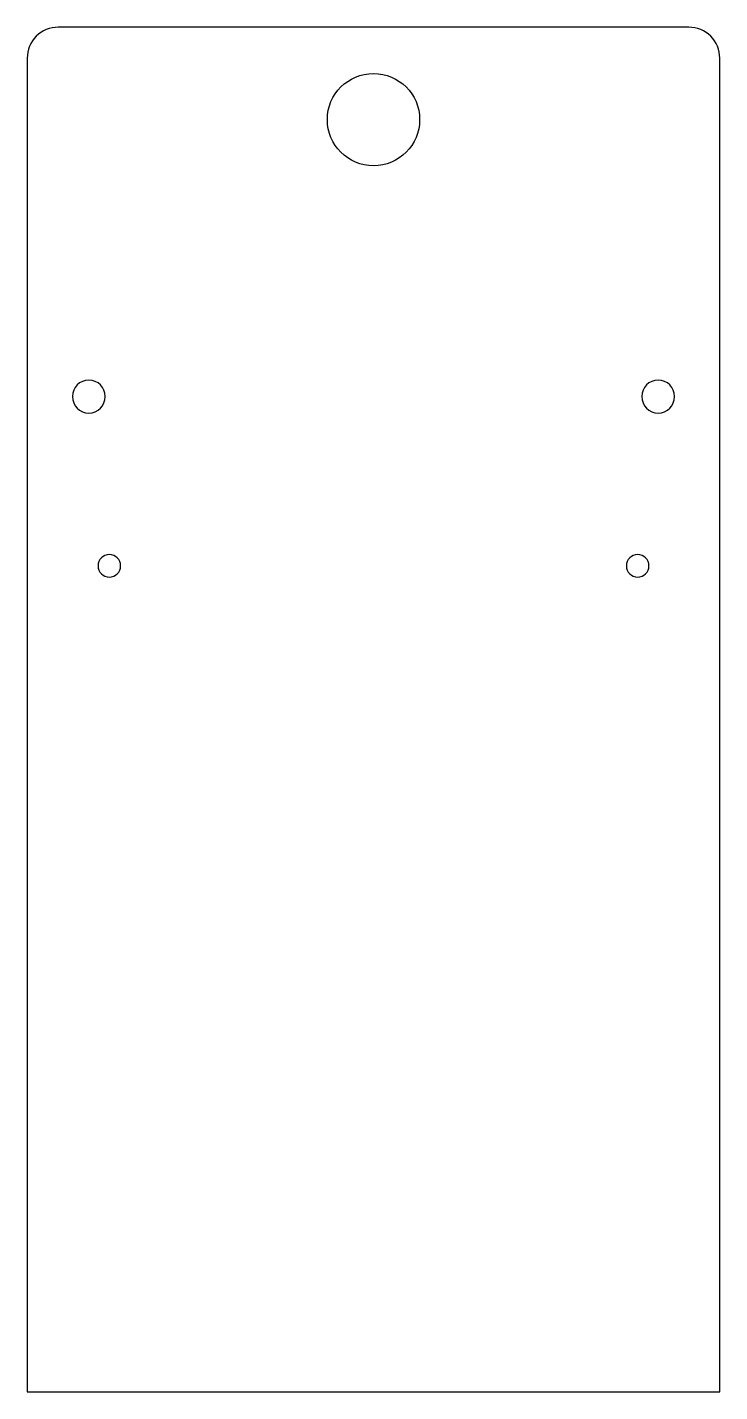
# Model space of a CAD drawing. Header units: millimetres. Extents: x -65 to 2, y -93 to 40.
import ezdxf

# ---------------------------------------------------------------- set-up
doc = ezdxf.new("R2010")
doc.units = ezdxf.units.MM
doc.layers.get('0').update_dxf_attribs({"linetype": 'CONTINUOUS'})

msp = doc.modelspace()

# ---------------------------------------------------------------- linework, layer by layer
msp.add_lwpolyline([(2, 37, 0.414214), (-1, 40), (-62.5, 40, 0.414214), (-65.5, 37), (-65.5, -93), (2, -93)], format="xyb", close=True)
msp.add_circle((-31.75, 31), 4.5)
at = {"extrusion": (0, 0, -1)}
for centre, radius in [((59.5, 4), 1.6), ((4, 4), 1.6), ((57.5, -12.5), 1.1), ((6, -12.5), 1.1)]:
    msp.add_circle(centre, radius, dxfattribs=at)

doc.saveas('drawing.dxf')
